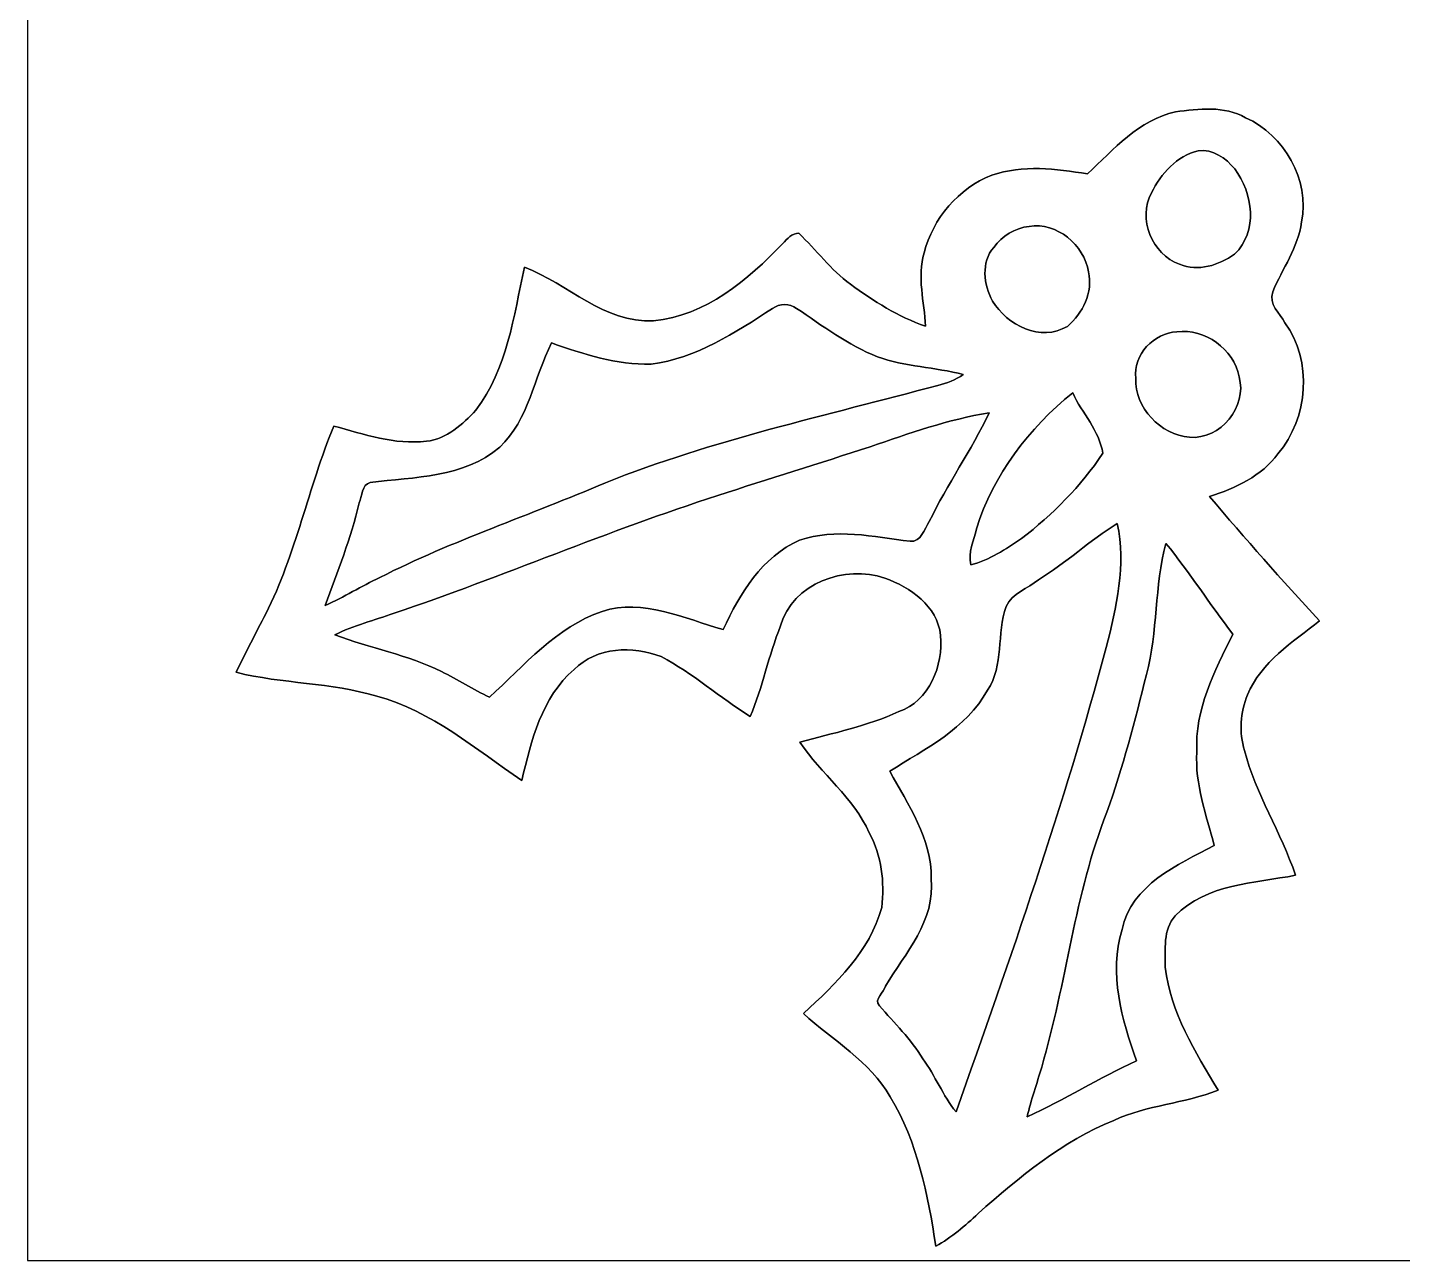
# Model space of a CAD drawing. Header units: centimetres. Extents: x -16.8 to 16.8, y -16.7 to 16.7.
# Drawn here: x -16.77 to 1.26, y -16.67 to -0.5 of the extents above; entities that cross this region are included whole.
import ezdxf

# ---------------------------------------------------------------- set-up
doc = ezdxf.new("R2010")
doc.units = ezdxf.units.CM
doc.header["$MEASUREMENT"] = 0
doc.layers.add('Layer 1', color=7, linetype='Continuous')

msp = doc.modelspace()

# ---------------------------------------------------------------- linework, layer by layer
at = {"layer": 'Layer 1', "color": 7}
for points, knots in [([(-16.77458, 16.66875), (-16.77458, 16.66875), (16.77458, 16.66875), (16.77458, 16.66875), (16.77458, 16.66875), (16.77458, 16.66875), (16.77458, -16.66875), (16.77458, -16.66875), (16.77458, -16.66875), (16.77458, -16.66875), (-16.77458, -16.66875), (-16.77458, -16.66875), (-16.77458, -16.66875), (-16.77458, -16.66875), (-16.77458, 16.66875), (-16.77458, 16.66875), (-16.77458, 16.66875), (-16.77458, 16.66875), (-16.77458, 16.66875), (-16.77458, 16.66875)], [0, 0, 0, 0, 0.16666667, 0.16666667, 0.16666667, 0.16666667, 0.33333333, 0.33333333, 0.33333333, 0.33333333, 0.5, 0.5, 0.5, 0.5, 0.66666667, 0.66666667, 0.66666667, 0.66666667, 1, 1, 1, 1]), ([(-1.71485, -1.60126), (-2.19322, -1.70674), (-2.52942, -2.09409), (-2.86985, -2.41618), (-2.86985, -2.41618), (-3.28366, -2.3495), (-3.71969, -2.29164), (-4.12468, -2.43381), (-4.12468, -2.43381), (-4.56389, -2.60174), (-4.8962, -3.00037), (-5.01368, -3.45158), (-5.01368, -3.45158), (-5.10646, -3.76802), (-5.01086, -4.09363), (-4.99357, -4.41325), (-4.99357, -4.41325), (-5.35164, -4.28907), (-5.67584, -4.08517), (-5.98029, -3.86362), (-5.98029, -3.86362), (-6.2357, -3.67206), (-6.42832, -3.41454), (-6.65586, -3.1944), (-6.65586, -3.1944), (-6.74829, -3.18664), (-6.80579, -3.27307), (-6.86753, -3.3274), (-6.86753, -3.3274), (-7.32402, -3.80824), (-7.87612, -4.27531), (-8.56121, -4.34375), (-8.56121, -4.34375), (-9.21456, -4.37727), (-9.6834, -3.85657), (-10.25525, -3.63926), (-10.25525, -3.63926), (-10.39989, -4.28061), (-10.47785, -4.97628), (-10.89166, -5.51286), (-10.89166, -5.51286), (-11.06593, -5.69948), (-11.27548, -5.89527), (-11.54148, -5.92243), (-11.54148, -5.92243), (-11.95917, -5.97076), (-12.36133, -5.83177), (-12.75715, -5.72311), (-12.75715, -5.72311), (-13.08982, -6.53027), (-13.25139, -7.40163), (-13.64791, -8.18444), (-13.64791, -8.18444), (-13.78021, -8.4395), (-13.91073, -8.69527), (-14.03738, -8.9535), (-14.03738, -8.9535), (-13.43166, -9.10555), (-12.79278, -9.08579), (-12.19165, -9.26641), (-12.19165, -9.26641), (-11.4681, -9.46221), (-10.89695, -9.96244), (-10.28876, -10.37167), (-10.28876, -10.37167), (-10.16882, -9.85202), (-10.02877, -9.27982), (-9.60367, -8.91752), (-9.60367, -8.91752), (-9.30981, -8.61766), (-8.83461, -8.60425), (-8.46314, -8.74748), (-8.46314, -8.74748), (-8.04369, -8.96479), (-7.69267, -9.28687), (-7.29298, -9.53417), (-7.29298, -9.53417), (-7.13281, -9.14717), (-7.05168, -8.73407), (-6.89681, -8.34566), (-6.89681, -8.34566), (-6.74405, -7.78334), (-6.04626, -7.53816), (-5.52803, -7.71737), (-5.52803, -7.71737), (-5.19324, -7.83908), (-4.83835, -8.08355), (-4.79672, -8.46878), (-4.79672, -8.46878), (-4.75862, -8.86178), (-4.94489, -9.33344), (-5.34529, -9.46961), (-5.34529, -9.46961), (-5.75839, -9.65906), (-6.20607, -9.75042), (-6.64139, -9.87072), (-6.64139, -9.87072), (-6.36482, -10.28735), (-5.93796, -10.5918), (-5.73334, -11.05923), (-5.73334, -11.05923), (-5.57142, -11.35662), (-5.52944, -11.70411), (-5.5686, -12.03784), (-5.5686, -12.03784), (-5.72629, -12.61322), (-6.16938, -13.03796), (-6.59624, -13.42778), (-6.59624, -13.42778), (-6.21206, -13.7855), (-5.7217, -14.05043), (-5.45888, -14.52245), (-5.45888, -14.52245), (-5.09693, -15.11371), (-4.96358, -15.80691), (-4.85916, -16.48284), (-4.85916, -16.48284), (-4.65526, -16.36466), (-4.47216, -16.21614), (-4.30389, -16.05174), (-4.30389, -16.05174), (-3.76484, -15.57514), (-3.19687, -15.1063), (-2.52448, -14.83042), (-2.52448, -14.83042), (-2.09021, -14.62969), (-1.59985, -14.60923), (-1.15605, -14.43531), (-1.15605, -14.43531), (-1.45874, -13.93402), (-1.77871, -13.41508), (-1.85138, -12.82241), (-1.85138, -12.82241), (-1.84573, -12.59734), (-1.88313, -12.32711), (-1.71768, -12.14579), (-1.71768, -12.14579), (-1.30986, -11.72633), (-0.67874, -11.72104), (-0.14111, -11.61556), (-0.14111, -11.61556), (-0.32879, -11.0557), (-0.66358, -10.55299), (-0.81068, -9.97867), (-0.81068, -9.97867), (-0.88336, -9.74055), (-0.86289, -9.47843), (-0.77117, -9.24877), (-0.77117, -9.24877), (-0.59196, -8.81662), (-0.17709, -8.55909), (0.17251, -8.27793), (0.17251, -8.27793), (-0.31821, -7.74277), (-0.80363, -7.20266), (-1.26859, -6.64527), (-1.26859, -6.64527), (-0.92851, -6.5405), (-0.58632, -6.3814), (-0.37077, -6.08542), (-0.37077, -6.08542), (0.02822, -5.61799), (0.08502, -4.86974), (-0.27905, -4.36774), (-0.27905, -4.36774), (-0.34678, -4.24109), (-0.49706, -4.12715), (-0.43956, -3.9624), (-0.43956, -3.9624), (-0.31362, -3.65725), (-0.10619, -3.38243), (-0.06244, -3.04624), (-0.06244, -3.04624), (0.0508, -2.49273), (-0.28822, -1.90712), (-0.79481, -1.67816), (-0.79481, -1.67816), (-1.07386, -1.51941), (-1.41111, -1.56139), (-1.71485, -1.60126)], [0, 0, 0, 0, 0.02173913, 0.02173913, 0.02173913, 0.02173913, 0.04347826, 0.04347826, 0.04347826, 0.04347826, 0.06521739, 0.06521739, 0.06521739, 0.06521739, 0.08695652, 0.08695652, 0.08695652, 0.08695652, 0.10869565, 0.10869565, 0.10869565, 0.10869565, 0.13043478, 0.13043478, 0.13043478, 0.13043478, 0.15217391, 0.15217391, 0.15217391, 0.15217391, 0.17391304, 0.17391304, 0.17391304, 0.17391304, 0.19565217, 0.19565217, 0.19565217, 0.19565217, 0.2173913, 0.2173913, 0.2173913, 0.2173913, 0.23913043, 0.23913043, 0.23913043, 0.23913043, 0.26086957, 0.26086957, 0.26086957, 0.26086957, 0.2826087, 0.2826087, 0.2826087, 0.2826087, 0.30434783, 0.30434783, 0.30434783, 0.30434783, 0.32608696, 0.32608696, 0.32608696, 0.32608696, 0.34782609, 0.34782609, 0.34782609, 0.34782609, 0.36956522, 0.36956522, 0.36956522, 0.36956522, 0.39130435, 0.39130435, 0.39130435, 0.39130435, 0.41304348, 0.41304348, 0.41304348, 0.41304348, 0.43478261, 0.43478261, 0.43478261, 0.43478261, 0.45652174, 0.45652174, 0.45652174, 0.45652174, 0.47826087, 0.47826087, 0.47826087, 0.47826087, 0.5, 0.5, 0.5, 0.5, 0.52173913, 0.52173913, 0.52173913, 0.52173913, 0.54347826, 0.54347826, 0.54347826, 0.54347826, 0.56521739, 0.56521739, 0.56521739, 0.56521739, 0.58695652, 0.58695652, 0.58695652, 0.58695652, 0.60869565, 0.60869565, 0.60869565, 0.60869565, 0.63043478, 0.63043478, 0.63043478, 0.63043478, 0.65217391, 0.65217391, 0.65217391, 0.65217391, 0.67391304, 0.67391304, 0.67391304, 0.67391304, 0.69565217, 0.69565217, 0.69565217, 0.69565217, 0.7173913, 0.7173913, 0.7173913, 0.7173913, 0.73913043, 0.73913043, 0.73913043, 0.73913043, 0.76086957, 0.76086957, 0.76086957, 0.76086957, 0.7826087, 0.7826087, 0.7826087, 0.7826087, 0.80434783, 0.80434783, 0.80434783, 0.80434783, 0.82608696, 0.82608696, 0.82608696, 0.82608696, 0.84782609, 0.84782609, 0.84782609, 0.84782609, 0.86956522, 0.86956522, 0.86956522, 0.86956522, 0.89130435, 0.89130435, 0.89130435, 0.89130435, 0.91304348, 0.91304348, 0.91304348, 0.91304348, 0.93478261, 0.93478261, 0.93478261, 0.93478261, 0.95652174, 0.95652174, 0.95652174, 0.95652174, 1, 1, 1, 1]), ([(-1.4164, -2.11173), (-1.22696, -2.08351), (-1.05234, -2.21051), (-0.93874, -2.35056), (-0.93874, -2.35056), (-0.69885, -2.66488), (-0.62689, -3.17324), (-0.94086, -3.46781), (-0.94086, -3.46781), (-1.14476, -3.6135), (-1.41887, -3.70311), (-1.66194, -3.60116), (-1.66194, -3.60116), (-2.02248, -3.47274), (-2.21474, -3.00249), (-2.02953, -2.66277), (-2.02953, -2.66277), (-1.90853, -2.41441), (-1.69439, -2.17734), (-1.4164, -2.11173)], [0, 0, 0, 0, 0.16666667, 0.16666667, 0.16666667, 0.16666667, 0.33333333, 0.33333333, 0.33333333, 0.33333333, 0.5, 0.5, 0.5, 0.5, 0.66666667, 0.66666667, 0.66666667, 0.66666667, 1, 1, 1, 1]), ([(-3.63608, -3.10374), (-3.2706, -3.04659), (-2.91253, -3.34504), (-2.8575, -3.70205), (-2.8575, -3.70205), (-2.79188, -3.96875), (-2.93441, -4.24533), (-3.13337, -4.41537), (-3.13337, -4.41537), (-3.48192, -4.62668), (-3.92289, -4.39737), (-4.11762, -4.08305), (-4.11762, -4.08305), (-4.22839, -3.86821), (-4.27073, -3.57364), (-4.09857, -3.37926), (-4.09857, -3.37926), (-3.99027, -3.23039), (-3.81953, -3.12455), (-3.63608, -3.10374)], [0, 0, 0, 0, 0.16666667, 0.16666667, 0.16666667, 0.16666667, 0.33333333, 0.33333333, 0.33333333, 0.33333333, 0.5, 0.5, 0.5, 0.5, 0.66666667, 0.66666667, 0.66666667, 0.66666667, 1, 1, 1, 1]), ([(-7.00017, -4.17971), (-6.90951, -4.11233), (-6.77757, -4.11374), (-6.68584, -4.17936), (-6.68584, -4.17936), (-6.34436, -4.40831), (-6.01098, -4.66372), (-5.62363, -4.8133), (-5.62363, -4.8133), (-5.26239, -4.94947), (-4.86833, -4.947), (-4.49862, -5.04825), (-4.49862, -5.04825), (-4.60022, -5.11634), (-4.71523, -5.16079), (-4.83341, -5.18971), (-4.83341, -5.18971), (-6.29497, -5.58553), (-7.78439, -5.90479), (-9.19445, -6.46783), (-9.19445, -6.46783), (-10.17729, -6.88869), (-11.19681, -7.22595), (-12.15284, -7.7089), (-12.15284, -7.7089), (-12.39555, -7.8232), (-12.62274, -7.96854), (-12.86828, -8.07685), (-12.86828, -8.07685), (-12.7067, -7.6327), (-12.53102, -7.19279), (-12.42413, -6.73135), (-12.42413, -6.73135), (-12.38285, -6.64951), (-12.39308, -6.48899), (-12.27843, -6.46465), (-12.27843, -6.46465), (-11.69811, -6.38881), (-11.05288, -6.40539), (-10.57945, -6.00075), (-10.57945, -6.00075), (-10.19704, -5.63527), (-10.12966, -5.08741), (-9.90071, -4.63303), (-9.90071, -4.63303), (-9.48055, -4.78049), (-9.04628, -4.92054), (-8.59543, -4.90996), (-8.59543, -4.90996), (-8.00206, -4.83658), (-7.48983, -4.49756), (-7.00017, -4.17971)], [0, 0, 0, 0, 0.07142857, 0.07142857, 0.07142857, 0.07142857, 0.14285714, 0.14285714, 0.14285714, 0.14285714, 0.21428571, 0.21428571, 0.21428571, 0.21428571, 0.28571429, 0.28571429, 0.28571429, 0.28571429, 0.35714286, 0.35714286, 0.35714286, 0.35714286, 0.42857143, 0.42857143, 0.42857143, 0.42857143, 0.5, 0.5, 0.5, 0.5, 0.57142857, 0.57142857, 0.57142857, 0.57142857, 0.64285714, 0.64285714, 0.64285714, 0.64285714, 0.71428571, 0.71428571, 0.71428571, 0.71428571, 0.78571429, 0.78571429, 0.78571429, 0.78571429, 0.85714286, 0.85714286, 0.85714286, 0.85714286, 1, 1, 1, 1]), ([(-1.69616, -4.48557), (-1.32856, -4.44218), (-0.95074, -4.71064), (-0.88089, -5.07718), (-0.88089, -5.07718), (-0.77011, -5.47017), (-1.12395, -5.90374), (-1.53176, -5.87022), (-1.53176, -5.87022), (-1.9117, -5.83671), (-2.25072, -5.48464), (-2.23732, -5.09764), (-2.23732, -5.09764), (-2.27259, -4.78543), (-1.99884, -4.50462), (-1.69616, -4.48557)], [0, 0, 0, 0, 0.2, 0.2, 0.2, 0.2, 0.4, 0.4, 0.4, 0.4, 0.6, 0.6, 0.6, 0.6, 1, 1, 1, 1]), ([(-4.32611, -7.06931), (-4.10633, -6.36058), (-3.6382, -5.75028), (-3.06388, -5.28849), (-3.06388, -5.28849), (-2.94146, -5.55272), (-2.71145, -5.78591), (-2.66876, -6.08083), (-2.66876, -6.08083), (-2.95346, -6.5091), (-3.32811, -6.88516), (-3.73556, -7.19984), (-3.73556, -7.19984), (-3.94088, -7.33848), (-4.15502, -7.48065), (-4.39808, -7.54204), (-4.39808, -7.54204), (-4.44394, -7.38187), (-4.35963, -7.22242), (-4.32611, -7.06931)], [0, 0, 0, 0, 0.16666667, 0.16666667, 0.16666667, 0.16666667, 0.33333333, 0.33333333, 0.33333333, 0.33333333, 0.5, 0.5, 0.5, 0.5, 0.66666667, 0.66666667, 0.66666667, 0.66666667, 1, 1, 1, 1]), ([(-5.72206, -5.99405), (-5.20947, -5.82013), (-4.69547, -5.63668), (-4.15925, -5.5499), (-4.15925, -5.5499), (-4.39244, -6.04061), (-4.70853, -6.48723), (-4.94524, -6.97689), (-4.94524, -6.97689), (-5.0098, -7.0739), (-5.05213, -7.24641), (-5.19748, -7.23512), (-5.19748, -7.23512), (-5.67337, -7.17409), (-6.17749, -7.06014), (-6.64563, -7.21995), (-6.64563, -7.21995), (-7.13705, -7.43867), (-7.43373, -7.91951), (-7.64681, -8.39152), (-7.64681, -8.39152), (-8.1594, -8.25112), (-8.69774, -7.9823), (-9.23713, -8.15375), (-9.23713, -8.15375), (-9.83686, -8.36119), (-10.25913, -8.8646), (-10.71386, -9.28123), (-10.71386, -9.28123), (-10.92941, -9.17998), (-11.12802, -9.04593), (-11.34286, -8.94362), (-11.34286, -8.94362), (-11.78736, -8.72243), (-12.28337, -8.63917), (-12.74374, -8.46138), (-12.74374, -8.46138), (-12.49574, -8.33967), (-12.22622, -8.27052), (-11.96622, -8.17951), (-11.96622, -8.17951), (-10.53924, -7.69655), (-9.15494, -7.09401), (-7.71913, -6.6354), (-7.71913, -6.6354), (-7.05556, -6.41562), (-6.38634, -6.21242), (-5.72206, -5.99405)], [0, 0, 0, 0, 0.07692308, 0.07692308, 0.07692308, 0.07692308, 0.15384615, 0.15384615, 0.15384615, 0.15384615, 0.23076923, 0.23076923, 0.23076923, 0.23076923, 0.30769231, 0.30769231, 0.30769231, 0.30769231, 0.38461538, 0.38461538, 0.38461538, 0.38461538, 0.46153846, 0.46153846, 0.46153846, 0.46153846, 0.53846154, 0.53846154, 0.53846154, 0.53846154, 0.61538462, 0.61538462, 0.61538462, 0.61538462, 0.69230769, 0.69230769, 0.69230769, 0.69230769, 0.76923077, 0.76923077, 0.76923077, 0.76923077, 0.84615385, 0.84615385, 0.84615385, 0.84615385, 1, 1, 1, 1]), ([(-3.51331, -7.73853), (-3.14995, -7.51911), (-2.8388, -7.22348), (-2.47862, -7.00123), (-2.47862, -7.00123), (-2.3622, -7.54451), (-2.48991, -8.10013), (-2.62361, -8.62753), (-2.62361, -8.62753), (-3.175, -10.69022), (-3.88126, -12.70776), (-4.59423, -14.71895), (-4.59423, -14.71895), (-4.76709, -14.50587), (-4.86692, -14.24481), (-5.0292, -14.02397), (-5.0292, -14.02397), (-5.18583, -13.76468), (-5.4042, -13.55443), (-5.59894, -13.32618), (-5.59894, -13.32618), (-5.67866, -13.24575), (-5.53438, -13.14274), (-5.52027, -13.07183), (-5.52027, -13.07183), (-5.25956, -12.63544), (-4.86163, -12.20893), (-4.92019, -11.65895), (-4.92019, -11.65895), (-4.91208, -11.13155), (-5.22076, -10.69199), (-5.46453, -10.25102), (-5.46453, -10.25102), (-4.99604, -9.95398), (-4.45911, -9.69574), (-4.18148, -9.18845), (-4.18148, -9.18845), (-3.9624, -8.86213), (-4.06224, -8.44656), (-3.93735, -8.08919), (-3.93735, -8.08919), (-3.8548, -7.91704), (-3.65231, -7.85354), (-3.51331, -7.73853)], [0, 0, 0, 0, 0.08333333, 0.08333333, 0.08333333, 0.08333333, 0.16666667, 0.16666667, 0.16666667, 0.16666667, 0.25, 0.25, 0.25, 0.25, 0.33333333, 0.33333333, 0.33333333, 0.33333333, 0.41666667, 0.41666667, 0.41666667, 0.41666667, 0.5, 0.5, 0.5, 0.5, 0.58333333, 0.58333333, 0.58333333, 0.58333333, 0.66666667, 0.66666667, 0.66666667, 0.66666667, 0.75, 0.75, 0.75, 0.75, 0.83333333, 0.83333333, 0.83333333, 0.83333333, 1, 1, 1, 1]), ([(-2.09691, -8.98102), (-1.94381, -8.41869), (-1.9939, -7.82496), (-1.84009, -7.26299), (-1.84009, -7.26299), (-1.52929, -7.6454), (-1.26224, -8.06168), (-0.96344, -8.45397), (-0.96344, -8.45397), (-1.19944, -8.93904), (-1.46861, -9.44245), (-1.43439, -10.0009), (-1.43439, -10.0009), (-1.46438, -10.42458), (-1.30881, -10.82252), (-1.2065, -11.22539), (-1.2065, -11.22539), (-1.68593, -11.47904), (-2.29376, -11.73903), (-2.41582, -12.32888), (-2.41582, -12.32888), (-2.59221, -12.91026), (-2.41935, -13.50151), (-2.22603, -14.05149), (-2.22603, -14.05149), (-2.71709, -14.26986), (-3.17147, -14.56231), (-3.66113, -14.78209), (-3.66113, -14.78209), (-3.61174, -14.56126), (-3.53166, -14.34818), (-3.47063, -14.13087), (-3.47063, -14.13087), (-3.14396, -13.02738), (-3.03848, -11.86356), (-2.61655, -10.78759), (-2.61655, -10.78759), (-2.40277, -10.19775), (-2.24649, -9.58956), (-2.09691, -8.98102)], [0, 0, 0, 0, 0.09090909, 0.09090909, 0.09090909, 0.09090909, 0.18181818, 0.18181818, 0.18181818, 0.18181818, 0.27272727, 0.27272727, 0.27272727, 0.27272727, 0.36363636, 0.36363636, 0.36363636, 0.36363636, 0.45454545, 0.45454545, 0.45454545, 0.45454545, 0.54545455, 0.54545455, 0.54545455, 0.54545455, 0.63636364, 0.63636364, 0.63636364, 0.63636364, 0.72727273, 0.72727273, 0.72727273, 0.72727273, 0.81818182, 0.81818182, 0.81818182, 0.81818182, 1, 1, 1, 1])]:
    msp.add_open_spline(points, degree=3, knots=knots, dxfattribs=at)
at = {"layer": 'Layer 1', "color": 251}
for points, knots in [([(-1.71485, -1.60126), (-1.41111, -1.56139), (-1.07386, -1.51941), (-0.79481, -1.67816), (-0.79481, -1.67816), (-0.28822, -1.90712), (0.0508, -2.49273), (-0.06244, -3.04624), (-0.06244, -3.04624), (-0.10619, -3.38243), (-0.31362, -3.65725), (-0.43956, -3.9624), (-0.43956, -3.9624), (-0.49706, -4.12715), (-0.34678, -4.24109), (-0.27905, -4.36774), (-0.27905, -4.36774), (0.08502, -4.86974), (0.02822, -5.61799), (-0.37077, -6.08542), (-0.37077, -6.08542), (-0.58632, -6.3814), (-0.92851, -6.5405), (-1.26859, -6.64527), (-1.26859, -6.64527), (-0.80363, -7.20266), (-0.31821, -7.74277), (0.17251, -8.27793), (0.17251, -8.27793), (-0.17709, -8.55909), (-0.59196, -8.81662), (-0.77117, -9.24877), (-0.77117, -9.24877), (-0.86289, -9.47843), (-0.88336, -9.74055), (-0.81068, -9.97867), (-0.81068, -9.97867), (-0.66358, -10.55299), (-0.32879, -11.0557), (-0.14111, -11.61556), (-0.14111, -11.61556), (-0.67874, -11.72104), (-1.30986, -11.72633), (-1.71768, -12.14579), (-1.71768, -12.14579), (-1.88313, -12.32711), (-1.84573, -12.59734), (-1.85138, -12.82241), (-1.85138, -12.82241), (-1.77871, -13.41508), (-1.45874, -13.93402), (-1.15605, -14.43531), (-1.15605, -14.43531), (-1.59985, -14.60923), (-2.09021, -14.62969), (-2.52448, -14.83042), (-2.52448, -14.83042), (-3.19687, -15.1063), (-3.76484, -15.57514), (-4.30389, -16.05174), (-4.30389, -16.05174), (-4.47216, -16.21614), (-4.65526, -16.36466), (-4.85916, -16.48284), (-4.85916, -16.48284), (-4.96358, -15.80691), (-5.09693, -15.11371), (-5.45888, -14.52245), (-5.45888, -14.52245), (-5.7217, -14.05043), (-6.21206, -13.7855), (-6.59624, -13.42778), (-6.59624, -13.42778), (-6.16938, -13.03796), (-5.72629, -12.61322), (-5.5686, -12.03784), (-5.5686, -12.03784), (-5.52944, -11.70411), (-5.57142, -11.35662), (-5.73334, -11.05923), (-5.73334, -11.05923), (-5.93796, -10.5918), (-6.36482, -10.28735), (-6.64139, -9.87072), (-6.64139, -9.87072), (-6.20607, -9.75042), (-5.75839, -9.65906), (-5.34529, -9.46961), (-5.34529, -9.46961), (-4.94489, -9.33344), (-4.75862, -8.86178), (-4.79672, -8.46878), (-4.79672, -8.46878), (-4.83835, -8.08355), (-5.19324, -7.83908), (-5.52803, -7.71737), (-5.52803, -7.71737), (-6.04626, -7.53816), (-6.74405, -7.78334), (-6.89681, -8.34566), (-6.89681, -8.34566), (-7.05168, -8.73407), (-7.13281, -9.14717), (-7.29298, -9.53417), (-7.29298, -9.53417), (-7.69267, -9.28687), (-8.04369, -8.96479), (-8.46314, -8.74748), (-8.46314, -8.74748), (-8.83461, -8.60425), (-9.30981, -8.61766), (-9.60367, -8.91752), (-9.60367, -8.91752), (-10.02877, -9.27982), (-10.16882, -9.85202), (-10.28876, -10.37167), (-10.28876, -10.37167), (-10.89695, -9.96244), (-11.4681, -9.46221), (-12.19165, -9.26641), (-12.19165, -9.26641), (-12.79278, -9.08579), (-13.43166, -9.10555), (-14.03738, -8.9535), (-14.03738, -8.9535), (-13.91073, -8.69527), (-13.78021, -8.4395), (-13.64791, -8.18444), (-13.64791, -8.18444), (-13.25139, -7.40163), (-13.08982, -6.53027), (-12.75715, -5.72311), (-12.75715, -5.72311), (-12.36133, -5.83177), (-11.95917, -5.97076), (-11.54148, -5.92243), (-11.54148, -5.92243), (-11.27548, -5.89527), (-11.06593, -5.69948), (-10.89166, -5.51286), (-10.89166, -5.51286), (-10.47785, -4.97628), (-10.39989, -4.28061), (-10.25525, -3.63926), (-10.25525, -3.63926), (-9.6834, -3.85657), (-9.21456, -4.37727), (-8.56121, -4.34375), (-8.56121, -4.34375), (-7.87612, -4.27531), (-7.32402, -3.80824), (-6.86753, -3.3274), (-6.86753, -3.3274), (-6.80579, -3.27307), (-6.74829, -3.18664), (-6.65586, -3.1944), (-6.65586, -3.1944), (-6.42832, -3.41454), (-6.2357, -3.67206), (-5.98029, -3.86362), (-5.98029, -3.86362), (-5.67584, -4.08517), (-5.35164, -4.28907), (-4.99357, -4.41325), (-4.99357, -4.41325), (-5.01086, -4.09363), (-5.10646, -3.76802), (-5.01368, -3.45158), (-5.01368, -3.45158), (-4.8962, -3.00037), (-4.56389, -2.60174), (-4.12468, -2.43381), (-4.12468, -2.43381), (-3.71969, -2.29164), (-3.28366, -2.3495), (-2.86985, -2.41618), (-2.86985, -2.41618), (-2.52942, -2.09409), (-2.19322, -1.70674), (-1.71485, -1.60126), (-1.71485, -1.60126), (-1.71485, -1.60126), (-1.71485, -1.60126), (-1.71485, -1.60126)], [0, 0, 0, 0, 0.0212766, 0.0212766, 0.0212766, 0.0212766, 0.04255319, 0.04255319, 0.04255319, 0.04255319, 0.06382979, 0.06382979, 0.06382979, 0.06382979, 0.08510638, 0.08510638, 0.08510638, 0.08510638, 0.10638298, 0.10638298, 0.10638298, 0.10638298, 0.12765957, 0.12765957, 0.12765957, 0.12765957, 0.14893617, 0.14893617, 0.14893617, 0.14893617, 0.17021277, 0.17021277, 0.17021277, 0.17021277, 0.19148936, 0.19148936, 0.19148936, 0.19148936, 0.21276596, 0.21276596, 0.21276596, 0.21276596, 0.23404255, 0.23404255, 0.23404255, 0.23404255, 0.25531915, 0.25531915, 0.25531915, 0.25531915, 0.27659574, 0.27659574, 0.27659574, 0.27659574, 0.29787234, 0.29787234, 0.29787234, 0.29787234, 0.31914894, 0.31914894, 0.31914894, 0.31914894, 0.34042553, 0.34042553, 0.34042553, 0.34042553, 0.36170213, 0.36170213, 0.36170213, 0.36170213, 0.38297872, 0.38297872, 0.38297872, 0.38297872, 0.40425532, 0.40425532, 0.40425532, 0.40425532, 0.42553191, 0.42553191, 0.42553191, 0.42553191, 0.44680851, 0.44680851, 0.44680851, 0.44680851, 0.46808511, 0.46808511, 0.46808511, 0.46808511, 0.4893617, 0.4893617, 0.4893617, 0.4893617, 0.5106383, 0.5106383, 0.5106383, 0.5106383, 0.53191489, 0.53191489, 0.53191489, 0.53191489, 0.55319149, 0.55319149, 0.55319149, 0.55319149, 0.57446809, 0.57446809, 0.57446809, 0.57446809, 0.59574468, 0.59574468, 0.59574468, 0.59574468, 0.61702128, 0.61702128, 0.61702128, 0.61702128, 0.63829787, 0.63829787, 0.63829787, 0.63829787, 0.65957447, 0.65957447, 0.65957447, 0.65957447, 0.68085106, 0.68085106, 0.68085106, 0.68085106, 0.70212766, 0.70212766, 0.70212766, 0.70212766, 0.72340426, 0.72340426, 0.72340426, 0.72340426, 0.74468085, 0.74468085, 0.74468085, 0.74468085, 0.76595745, 0.76595745, 0.76595745, 0.76595745, 0.78723404, 0.78723404, 0.78723404, 0.78723404, 0.80851064, 0.80851064, 0.80851064, 0.80851064, 0.82978723, 0.82978723, 0.82978723, 0.82978723, 0.85106383, 0.85106383, 0.85106383, 0.85106383, 0.87234043, 0.87234043, 0.87234043, 0.87234043, 0.89361702, 0.89361702, 0.89361702, 0.89361702, 0.91489362, 0.91489362, 0.91489362, 0.91489362, 0.93617021, 0.93617021, 0.93617021, 0.93617021, 0.95744681, 0.95744681, 0.95744681, 0.95744681, 1, 1, 1, 1]), ([(-1.4164, -2.11173), (-1.69439, -2.17734), (-1.90853, -2.41441), (-2.02953, -2.66277), (-2.02953, -2.66277), (-2.21474, -3.00249), (-2.02248, -3.47274), (-1.66194, -3.60116), (-1.66194, -3.60116), (-1.41887, -3.70311), (-1.14476, -3.6135), (-0.94086, -3.46781), (-0.94086, -3.46781), (-0.62689, -3.17324), (-0.69885, -2.66488), (-0.93874, -2.35056), (-0.93874, -2.35056), (-1.05234, -2.21051), (-1.22696, -2.08351), (-1.4164, -2.11173), (-1.4164, -2.11173), (-1.4164, -2.11173), (-1.4164, -2.11173), (-1.4164, -2.11173)], [0, 0, 0, 0, 0.14285714, 0.14285714, 0.14285714, 0.14285714, 0.28571429, 0.28571429, 0.28571429, 0.28571429, 0.42857143, 0.42857143, 0.42857143, 0.42857143, 0.57142857, 0.57142857, 0.57142857, 0.57142857, 0.71428571, 0.71428571, 0.71428571, 0.71428571, 1, 1, 1, 1]), ([(-3.63608, -3.10374), (-3.81953, -3.12455), (-3.99027, -3.23039), (-4.09857, -3.37926), (-4.09857, -3.37926), (-4.27073, -3.57364), (-4.22839, -3.86821), (-4.11762, -4.08305), (-4.11762, -4.08305), (-3.92289, -4.39737), (-3.48192, -4.62668), (-3.13337, -4.41537), (-3.13337, -4.41537), (-2.93441, -4.24533), (-2.79188, -3.96875), (-2.8575, -3.70205), (-2.8575, -3.70205), (-2.91253, -3.34504), (-3.2706, -3.04659), (-3.63608, -3.10374), (-3.63608, -3.10374), (-3.63608, -3.10374), (-3.63608, -3.10374), (-3.63608, -3.10374)], [0, 0, 0, 0, 0.14285714, 0.14285714, 0.14285714, 0.14285714, 0.28571429, 0.28571429, 0.28571429, 0.28571429, 0.42857143, 0.42857143, 0.42857143, 0.42857143, 0.57142857, 0.57142857, 0.57142857, 0.57142857, 0.71428571, 0.71428571, 0.71428571, 0.71428571, 1, 1, 1, 1]), ([(-7.00017, -4.17971), (-7.48983, -4.49756), (-8.00206, -4.83658), (-8.59543, -4.90996), (-8.59543, -4.90996), (-9.04628, -4.92054), (-9.48055, -4.78049), (-9.90071, -4.63303), (-9.90071, -4.63303), (-10.12966, -5.08741), (-10.19704, -5.63527), (-10.57945, -6.00075), (-10.57945, -6.00075), (-11.05288, -6.40539), (-11.69811, -6.38881), (-12.27843, -6.46465), (-12.27843, -6.46465), (-12.39308, -6.48899), (-12.38285, -6.64951), (-12.42413, -6.73135), (-12.42413, -6.73135), (-12.53102, -7.19279), (-12.7067, -7.6327), (-12.86828, -8.07685), (-12.86828, -8.07685), (-12.62274, -7.96854), (-12.39555, -7.8232), (-12.15284, -7.7089), (-12.15284, -7.7089), (-11.19681, -7.22595), (-10.17729, -6.88869), (-9.19445, -6.46783), (-9.19445, -6.46783), (-7.78439, -5.90479), (-6.29497, -5.58553), (-4.83341, -5.18971), (-4.83341, -5.18971), (-4.71523, -5.16079), (-4.60022, -5.11634), (-4.49862, -5.04825), (-4.49862, -5.04825), (-4.86833, -4.947), (-5.26239, -4.94947), (-5.62363, -4.8133), (-5.62363, -4.8133), (-6.01098, -4.66372), (-6.34436, -4.40831), (-6.68584, -4.17936), (-6.68584, -4.17936), (-6.77757, -4.11374), (-6.90951, -4.11233), (-7.00017, -4.17971), (-7.00017, -4.17971), (-7.00017, -4.17971), (-7.00017, -4.17971), (-7.00017, -4.17971)], [0, 0, 0, 0, 0.06666667, 0.06666667, 0.06666667, 0.06666667, 0.13333333, 0.13333333, 0.13333333, 0.13333333, 0.2, 0.2, 0.2, 0.2, 0.26666667, 0.26666667, 0.26666667, 0.26666667, 0.33333333, 0.33333333, 0.33333333, 0.33333333, 0.4, 0.4, 0.4, 0.4, 0.46666667, 0.46666667, 0.46666667, 0.46666667, 0.53333333, 0.53333333, 0.53333333, 0.53333333, 0.6, 0.6, 0.6, 0.6, 0.66666667, 0.66666667, 0.66666667, 0.66666667, 0.73333333, 0.73333333, 0.73333333, 0.73333333, 0.8, 0.8, 0.8, 0.8, 0.86666667, 0.86666667, 0.86666667, 0.86666667, 1, 1, 1, 1]), ([(-1.69616, -4.48557), (-1.99884, -4.50462), (-2.27259, -4.78543), (-2.23732, -5.09764), (-2.23732, -5.09764), (-2.25072, -5.48464), (-1.9117, -5.83671), (-1.53176, -5.87022), (-1.53176, -5.87022), (-1.12395, -5.90374), (-0.77011, -5.47017), (-0.88089, -5.07718), (-0.88089, -5.07718), (-0.95074, -4.71064), (-1.32856, -4.44218), (-1.69616, -4.48557), (-1.69616, -4.48557), (-1.69616, -4.48557), (-1.69616, -4.48557), (-1.69616, -4.48557)], [0, 0, 0, 0, 0.16666667, 0.16666667, 0.16666667, 0.16666667, 0.33333333, 0.33333333, 0.33333333, 0.33333333, 0.5, 0.5, 0.5, 0.5, 0.66666667, 0.66666667, 0.66666667, 0.66666667, 1, 1, 1, 1]), ([(-4.32611, -7.06931), (-4.35963, -7.22242), (-4.44394, -7.38187), (-4.39808, -7.54204), (-4.39808, -7.54204), (-4.15502, -7.48065), (-3.94088, -7.33848), (-3.73556, -7.19984), (-3.73556, -7.19984), (-3.32811, -6.88516), (-2.95346, -6.5091), (-2.66876, -6.08083), (-2.66876, -6.08083), (-2.71145, -5.78591), (-2.94146, -5.55272), (-3.06388, -5.28849), (-3.06388, -5.28849), (-3.6382, -5.75028), (-4.10633, -6.36058), (-4.32611, -7.06931), (-4.32611, -7.06931), (-4.32611, -7.06931), (-4.32611, -7.06931), (-4.32611, -7.06931)], [0, 0, 0, 0, 0.14285714, 0.14285714, 0.14285714, 0.14285714, 0.28571429, 0.28571429, 0.28571429, 0.28571429, 0.42857143, 0.42857143, 0.42857143, 0.42857143, 0.57142857, 0.57142857, 0.57142857, 0.57142857, 0.71428571, 0.71428571, 0.71428571, 0.71428571, 1, 1, 1, 1]), ([(-5.72206, -5.99405), (-6.38634, -6.21242), (-7.05556, -6.41562), (-7.71913, -6.6354), (-7.71913, -6.6354), (-9.15494, -7.09401), (-10.53924, -7.69655), (-11.96622, -8.17951), (-11.96622, -8.17951), (-12.22622, -8.27052), (-12.49574, -8.33967), (-12.74374, -8.46138), (-12.74374, -8.46138), (-12.28337, -8.63917), (-11.78736, -8.72243), (-11.34286, -8.94362), (-11.34286, -8.94362), (-11.12802, -9.04593), (-10.92941, -9.17998), (-10.71386, -9.28123), (-10.71386, -9.28123), (-10.25913, -8.8646), (-9.83686, -8.36119), (-9.23713, -8.15375), (-9.23713, -8.15375), (-8.69774, -7.9823), (-8.1594, -8.25112), (-7.64681, -8.39152), (-7.64681, -8.39152), (-7.43373, -7.91951), (-7.13705, -7.43867), (-6.64563, -7.21995), (-6.64563, -7.21995), (-6.17749, -7.06014), (-5.67337, -7.17409), (-5.19748, -7.23512), (-5.19748, -7.23512), (-5.05213, -7.24641), (-5.0098, -7.0739), (-4.94524, -6.97689), (-4.94524, -6.97689), (-4.70853, -6.48723), (-4.39244, -6.04061), (-4.15925, -5.5499), (-4.15925, -5.5499), (-4.69547, -5.63668), (-5.20947, -5.82013), (-5.72206, -5.99405), (-5.72206, -5.99405), (-5.72206, -5.99405), (-5.72206, -5.99405), (-5.72206, -5.99405)], [0, 0, 0, 0, 0.07142857, 0.07142857, 0.07142857, 0.07142857, 0.14285714, 0.14285714, 0.14285714, 0.14285714, 0.21428571, 0.21428571, 0.21428571, 0.21428571, 0.28571429, 0.28571429, 0.28571429, 0.28571429, 0.35714286, 0.35714286, 0.35714286, 0.35714286, 0.42857143, 0.42857143, 0.42857143, 0.42857143, 0.5, 0.5, 0.5, 0.5, 0.57142857, 0.57142857, 0.57142857, 0.57142857, 0.64285714, 0.64285714, 0.64285714, 0.64285714, 0.71428571, 0.71428571, 0.71428571, 0.71428571, 0.78571429, 0.78571429, 0.78571429, 0.78571429, 0.85714286, 0.85714286, 0.85714286, 0.85714286, 1, 1, 1, 1]), ([(-3.51331, -7.73853), (-3.65231, -7.85354), (-3.8548, -7.91704), (-3.93735, -8.08919), (-3.93735, -8.08919), (-4.06224, -8.44656), (-3.9624, -8.86213), (-4.18148, -9.18845), (-4.18148, -9.18845), (-4.45911, -9.69574), (-4.99604, -9.95398), (-5.46453, -10.25102), (-5.46453, -10.25102), (-5.22076, -10.69199), (-4.91208, -11.13155), (-4.92019, -11.65895), (-4.92019, -11.65895), (-4.86163, -12.20893), (-5.25956, -12.63544), (-5.52027, -13.07183), (-5.52027, -13.07183), (-5.53438, -13.14274), (-5.67866, -13.24575), (-5.59894, -13.32618), (-5.59894, -13.32618), (-5.4042, -13.55443), (-5.18583, -13.76468), (-5.0292, -14.02397), (-5.0292, -14.02397), (-4.86692, -14.24481), (-4.76709, -14.50587), (-4.59423, -14.71895), (-4.59423, -14.71895), (-3.88126, -12.70776), (-3.175, -10.69022), (-2.62361, -8.62753), (-2.62361, -8.62753), (-2.48991, -8.10013), (-2.3622, -7.54451), (-2.47862, -7.00123), (-2.47862, -7.00123), (-2.8388, -7.22348), (-3.14995, -7.51911), (-3.51331, -7.73853), (-3.51331, -7.73853), (-3.51331, -7.73853), (-3.51331, -7.73853), (-3.51331, -7.73853)], [0, 0, 0, 0, 0.07692308, 0.07692308, 0.07692308, 0.07692308, 0.15384615, 0.15384615, 0.15384615, 0.15384615, 0.23076923, 0.23076923, 0.23076923, 0.23076923, 0.30769231, 0.30769231, 0.30769231, 0.30769231, 0.38461538, 0.38461538, 0.38461538, 0.38461538, 0.46153846, 0.46153846, 0.46153846, 0.46153846, 0.53846154, 0.53846154, 0.53846154, 0.53846154, 0.61538462, 0.61538462, 0.61538462, 0.61538462, 0.69230769, 0.69230769, 0.69230769, 0.69230769, 0.76923077, 0.76923077, 0.76923077, 0.76923077, 0.84615385, 0.84615385, 0.84615385, 0.84615385, 1, 1, 1, 1]), ([(-2.09691, -8.98102), (-2.24649, -9.58956), (-2.40277, -10.19775), (-2.61655, -10.78759), (-2.61655, -10.78759), (-3.03848, -11.86356), (-3.14396, -13.02738), (-3.47063, -14.13087), (-3.47063, -14.13087), (-3.53166, -14.34818), (-3.61174, -14.56126), (-3.66113, -14.78209), (-3.66113, -14.78209), (-3.17147, -14.56231), (-2.71709, -14.26986), (-2.22603, -14.05149), (-2.22603, -14.05149), (-2.41935, -13.50151), (-2.59221, -12.91026), (-2.41582, -12.32888), (-2.41582, -12.32888), (-2.29376, -11.73903), (-1.68593, -11.47904), (-1.2065, -11.22539), (-1.2065, -11.22539), (-1.30881, -10.82252), (-1.46438, -10.42458), (-1.43439, -10.0009), (-1.43439, -10.0009), (-1.46861, -9.44245), (-1.19944, -8.93904), (-0.96344, -8.45397), (-0.96344, -8.45397), (-1.26224, -8.06168), (-1.52929, -7.6454), (-1.84009, -7.26299), (-1.84009, -7.26299), (-1.9939, -7.82496), (-1.94381, -8.41869), (-2.09691, -8.98102)], [0, 0, 0, 0, 0.09090909, 0.09090909, 0.09090909, 0.09090909, 0.18181818, 0.18181818, 0.18181818, 0.18181818, 0.27272727, 0.27272727, 0.27272727, 0.27272727, 0.36363636, 0.36363636, 0.36363636, 0.36363636, 0.45454545, 0.45454545, 0.45454545, 0.45454545, 0.54545455, 0.54545455, 0.54545455, 0.54545455, 0.63636364, 0.63636364, 0.63636364, 0.63636364, 0.72727273, 0.72727273, 0.72727273, 0.72727273, 0.81818182, 0.81818182, 0.81818182, 0.81818182, 1, 1, 1, 1])]:
    msp.add_open_spline(points, degree=3, knots=knots, dxfattribs=at)

doc.saveas('drawing.dxf')
